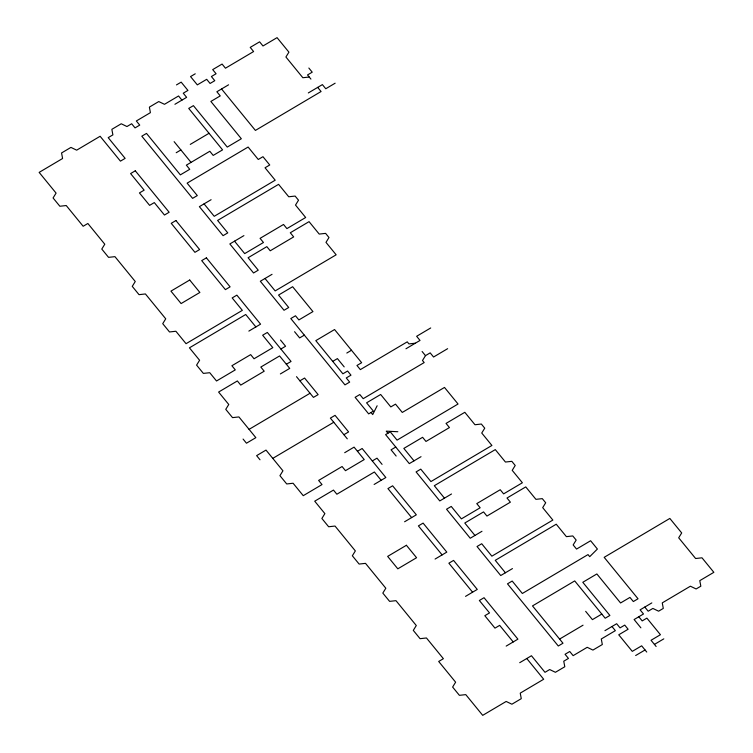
<?xml version="1.0" encoding="UTF-8"?>
<svg xmlns="http://www.w3.org/2000/svg" width="753" height="753" viewBox="0 0 753 753"><rect width="100%" height="100%" fill="white"/><g stroke="black" fill="none" stroke-linecap="round" stroke-linejoin="round"><path stroke-width="1.13" d="M377.14 405.773L372.707 414.574L371.022 412.503M447.64 348.677L433.568 357.016L430.179 352.865L425.492 355.642L422.489 360.499L424.184 362.57L363.21 398.676L359.821 394.534L355.124 397.311L368.669 413.886L373.366 411.11L366.589 402.827L380.66 394.487L390.816 406.921L395.513 404.145L402.281 412.437L444.496 387.437L458.04 404.013L397.066 440.129L390.289 431.836L385.602 434.613L409.303 463.622L421.031 456.685M176.475 84.91L181.172 82.133L187.939 90.426L183.252 93.203L186.631 97.344L174.912 104.29M195.243 73.803L190.547 76.58L197.324 84.873L206.698 79.319L210.087 83.461L214.774 80.684L211.395 76.533L216.083 73.756L212.694 69.615L222.079 64.061L225.467 68.203L253.61 51.543L250.222 47.392L259.606 41.839L262.985 45.98L277.057 37.65L288.917 52.155L285.914 57.002L302.847 77.728L309.229 77.022M228.583 84.807L216.864 91.753L220.243 95.895L210.868 101.448L241.336 138.75L227.265 147.089L193.408 105.636L188.721 108.413L222.577 149.866L213.193 155.419L209.814 151.268L186.358 165.161L189.747 169.303L180.362 174.865L146.506 133.413L141.809 136.189L192.599 198.359L197.295 195.582L187.13 183.148L248.114 147.042L258.27 159.476L262.957 156.699L269.734 164.992L265.037 167.768L275.203 180.202L214.219 216.309L204.063 203.875M176.202 152.727L180.889 149.951M190.274 144.397L209.033 133.281M308.316 92.939L322.388 84.609L325.767 88.75L335.151 83.197M211.104 199.705L199.376 206.651L223.076 235.661L227.764 232.884L217.608 220.45L278.582 184.344L288.747 196.778L295.129 196.072L298.508 200.213L295.515 205.07L305.671 217.504L286.912 228.611L283.523 224.469L260.067 238.353L263.456 242.504L244.697 253.61L234.541 241.176M243.916 235.623L229.844 243.953L253.545 272.972L258.241 270.186L248.085 257.752L266.844 246.645L270.233 250.787L293.679 236.903L290.3 232.762L309.059 221.646L319.216 234.079L325.597 233.374L328.986 237.524L325.993 242.372L336.149 254.806L275.165 290.912L265.009 278.478M272.049 274.318L260.322 281.255L284.022 310.274L288.71 307.497L278.554 295.063L292.625 286.724L312.947 311.591L298.875 319.931L295.487 315.78L290.799 318.557L344.968 384.877L349.665 382.1L346.276 377.95L350.964 375.173L347.575 371.031L342.888 373.808L315.799 340.648L334.567 329.541L361.647 362.701L356.96 365.478L360.348 369.619L407.251 341.843L408.945 343.914L415.327 343.208M248.848 331.104L260.566 324.157L236.866 295.148L232.178 297.924L242.334 310.358L186.047 343.688L175.891 331.254L169.51 331.96L162.733 323.668L165.735 318.82L145.414 293.952L139.032 294.658L132.264 286.366L135.258 281.518L114.945 256.651L108.554 257.357L101.787 249.064L104.78 244.217L87.856 223.49L83.159 226.267L66.236 205.541L59.854 206.247L53.077 197.964L56.08 193.107L39.147 172.39L62.603 158.497L61.558 152.963L70.942 147.409L76.674 150.167L100.121 136.274L120.442 161.142L125.13 158.365L108.197 137.648L112.894 134.872L111.849 129.337L121.233 123.774L126.965 126.532L131.653 123.756L135.041 127.897L139.729 125.12L136.34 120.979L150.412 112.649L149.376 107.114L158.751 101.561L164.483 104.309L178.555 95.979L181.944 100.121M280.888 349.025L285.575 346.248L280.493 340.036M304.334 335.141L299.647 337.918L294.574 331.697M286.356 364.236L291.044 361.459L267.343 332.45L262.646 335.226L272.812 347.66L254.043 358.767L250.664 354.625L231.896 365.732L235.284 369.883L216.525 380.99L209.748 372.707L203.366 373.403L196.589 365.12L199.592 360.273L189.436 347.83L245.723 314.5L255.879 326.934M280.361 373.94L289.736 368.386L279.579 355.953L260.82 367.059L264.209 371.201L240.753 385.094L237.364 380.952L218.605 392.059L228.761 404.493L225.759 409.34L232.536 417.633L238.917 416.927L255.851 437.653L246.466 443.206L243.078 439.065M299.901 380.82L304.589 378.044L318.133 394.619L313.436 397.396L296.513 376.669M332.732 361.374L337.419 358.597L344.196 366.89M346.804 353.044L351.491 350.267M249.074 429.361L310.057 393.254M430.707 327.96L416.635 336.29L420.023 340.431L405.952 348.771M272.774 458.379L333.758 422.264M343.914 434.697L348.601 431.921L335.057 415.345L330.369 418.122L347.302 438.848M344.695 452.694L354.07 447.131L364.226 459.565L345.467 470.681L342.078 466.531L318.632 480.423L322.011 484.565L303.252 495.681L293.096 483.247L286.714 483.953L279.937 475.661L282.94 470.813L266.007 450.087L256.622 455.64L260.011 459.782M357.459 451.282L362.146 448.506L385.847 477.515L374.128 484.461M372.311 460.94L376.999 458.163L382.072 464.375M395.758 447.047L391.071 449.823L396.153 456.045M404.596 521.763L416.324 514.817L392.624 485.807L387.936 488.584L411.637 517.593M451.508 493.987L439.78 500.933L416.08 471.915L420.767 469.138L430.923 481.572L491.907 445.465L481.741 433.031L484.744 428.175L481.355 424.033L474.974 424.739L464.817 412.305L446.049 423.412L449.437 427.563L425.982 441.446L422.602 437.305L403.834 448.411L413.999 460.845M435.074 559.065L446.802 552.118L423.101 523.109L418.404 525.886L442.105 554.895M481.976 531.289L470.249 538.235L446.548 509.216L451.245 506.44L461.401 518.873L480.16 507.767L476.771 503.616L500.227 489.732L503.616 493.874L522.375 482.767L512.219 470.333L515.212 465.486L511.833 461.335L505.451 462.041L495.286 449.607L434.312 485.713L444.468 498.147M465.542 596.367L477.27 589.42L453.57 560.411L448.882 563.188L472.583 592.197M512.454 568.59L500.726 575.537L477.026 546.518L481.713 543.741L491.869 556.175L552.853 520.069L542.697 507.635L545.69 502.788L542.301 498.637L535.92 499.343L525.763 486.909L507.004 498.025L510.383 502.166L486.937 516.059L483.548 511.908L464.789 523.024L474.945 535.458M506.176 646.102L517.904 639.156L484.047 597.713L479.35 600.489L489.516 612.923L484.819 615.7L494.975 628.134L499.672 625.357L513.217 641.942M519.721 662.687L531.449 655.741L544.993 672.316L549.681 669.539L555.413 672.297L564.797 666.744L563.752 661.209L568.449 658.433L565.061 654.282L569.748 651.505L573.137 655.656L587.208 647.316L592.94 650.074L602.325 644.521L601.28 638.986L615.352 630.656L611.963 626.505M559.592 639.071L583.048 625.188M601.807 614.072L592.423 619.634L585.655 611.342M604.932 630.675L616.66 623.729L620.039 627.88L624.736 625.103L628.115 629.244L618.74 634.798L632.285 651.373L641.66 645.82L646.742 652.042M651.834 602.899L640.106 609.845L643.495 613.987L634.111 619.54L640.888 627.833M635.664 655.524L645.048 649.971M654.432 644.408L663.807 638.855M397.838 431.733L386.251 431.149L387.946 433.229M308.843 68.034L312.222 72.175L307.535 74.952L310.923 79.093M317.691 87.386L321.079 91.527L255.408 130.42L221.551 88.967M644.803 607.069L648.182 611.21L652.879 608.433L658.611 611.191L663.299 608.415L662.254 602.88L690.397 586.211L696.13 588.968L700.827 586.192L699.782 580.657L713.853 572.327L702.003 557.813L695.621 558.519L678.688 537.802L681.691 532.945L669.841 518.44L604.17 557.333L638.026 598.776L633.339 601.553L629.95 597.411L620.566 602.965L596.865 573.955L582.794 582.285L609.883 615.446L605.196 618.222L574.718 580.921L532.503 605.911L562.98 643.222L558.284 645.999L507.494 583.829L512.191 581.043L522.347 593.477L588.018 554.594L589.712 556.665L597.393 549.041L590.625 540.748L576.553 549.078L573.165 544.937L576.167 540.089L572.779 535.938L566.397 536.644L556.241 524.21L495.258 560.326L505.414 572.76M422.104 351.5L425.492 355.642M638.808 616.763L642.187 620.914L646.883 618.128L660.428 634.713L651.044 640.266L656.127 646.488M174.122 141.658L191.046 162.384M381.159 480.292L374.392 471.999L336.864 494.222L333.475 490.081L314.716 501.187L324.872 513.621L321.879 518.478L328.647 526.761L335.029 526.055L355.35 550.923L352.348 555.78L359.125 564.063L365.506 563.357L385.818 588.234L382.825 593.082L389.593 601.365L395.984 600.668L416.296 625.536L413.293 630.383L420.07 638.676L426.452 637.97L443.385 658.687L438.688 661.473L455.621 682.19L452.628 687.047L459.396 695.33L465.778 694.624L482.711 715.35L506.167 701.457L511.899 704.215L521.274 698.662L520.238 693.127L543.685 679.244L526.761 658.517M135.286 170.799L130.598 173.576L144.143 190.161L139.446 192.937L149.612 205.371L154.299 202.595L164.455 215.029L169.152 212.252L135.286 170.799M175.92 220.544L171.232 223.321L194.933 252.33L199.62 249.554L175.92 220.544M206.397 257.846L201.7 260.623L225.401 289.632L230.098 286.855L206.397 257.846M189.709 280.022L170.95 291.129L181.106 303.563L199.874 292.456L189.709 280.022M406.413 545.285L387.654 556.392L397.81 568.826L416.578 557.719L406.413 545.285"/></g></svg>
